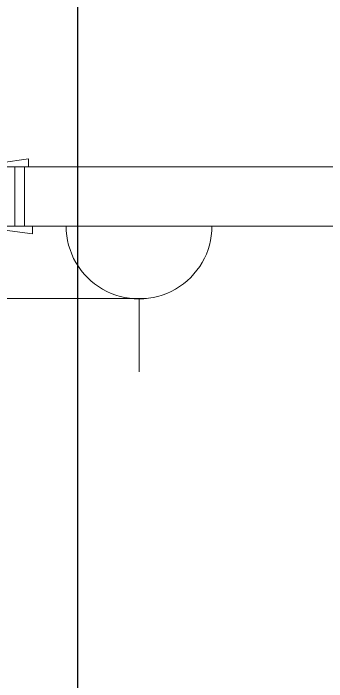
# Model space of a CAD drawing. Header units: metres. Extents: x 75097 to 220695, y -1557923 to -1361206.
# Drawn here: x 195150 to 195943, y -1466007 to -1464314 of the extents above; entities that cross this region are included whole.
import ezdxf

# ---------------------------------------------------------------- set-up
doc = ezdxf.new("R2010")
doc.units = ezdxf.units.M
doc.layers.get('0').update_dxf_attribs({"lineweight": 0})
doc.layers.add('A-100 - Copy$0$axes', color=8, linetype='Continuous')
doc.layers.add('A-100 - Copy$0$Walls', color=8, linetype='Continuous', lineweight=0)
doc.layers.add('A-100 - Copy$0$Wooden Joinery', color=8, linetype='Continuous', lineweight=0)
doc.layers.add('E-POWR', color=7, linetype='Continuous', lineweight=9, true_color=0x4e7e3e)

# ---------------------------------------------------------------- blocks, each defined once
blk = doc.blocks.new('NORMAL SOCKET')
at = {"layer": 'E-POWR'}
for p, q in [((0, 307.7), (0, 615.4)), ((-307.7, 0), (307.7, 0))]:
    blk.add_line(p, q, dxfattribs=at)
blk.add_ellipse((0, 0), major_axis=(32.8, 305.9), ratio=1, start_param=4.81904, end_param=7.960633, dxfattribs=at)
blk = doc.blocks.new('A-100 - Copy$0$A$C72370EFE')
at = {"layer": 'A-100 - Copy$0$Wooden Joinery'}
for p, q in [((-0.01, -0.03), (-0.01, -0.07)), ((0, -0.03), (-0.01, -0.03)), ((0.04, -0.03), (0.05, -0.03)), ((0.05, -0.03), (0.05, -0.07)), ((-0.01, -0.04), (-0.02, -0.04)), ((0.05, -0.04), (0.06, -0.04)), ((-0.01, -0.06), (-0.02, -0.06)), ((0.05, -0.06), (0.06, -0.06)), ((-0.05, -0.07), (-0.05, -0.16)), ((-0.03, -0.07), (-0.03, -0.16)), ((0, -0.07), (-0.01, -0.07)), ((0.04, -0.07), (0.05, -0.07)), ((0.07, -0.07), (0.07, -0.16)), ((0.09, -0.07), (0.09, -0.16)), ((-0.01, -0.17), (-0.02, -0.17)), ((-0.01, -0.17), (-0.01, -0.19)), ((0.05, -0.17), (0.06, -0.17)), ((0.05, -0.17), (0.05, -0.19)), ((-0.01, -0.19), (-0.02, -0.19)), ((0.05, -0.19), (0.06, -0.19))]:
    blk.add_line(p, q, dxfattribs=at)
for centre, radius, start, end in [((-0.02, -0.07), 0.03, 90, 180), ((0.06, -0.07), 0.03, 0, 90), ((-0.02, -0.07), 0.01, 90, 180), ((0.06, -0.07), 0.01, 0, 90), ((-0.02, -0.16), 0.03, 180, 270), ((-0.02, -0.16), 0.01, 180, 270), ((0.06, -0.16), 0.01, 270, 0), ((0.06, -0.16), 0.03, 270, 0)]:
    blk.add_arc(centre, radius, start, end, dxfattribs=at)
blk = doc.blocks.new('A-100 - Copy$0$DR1')
at = {"layer": 'A-100 - Copy$0$Wooden Joinery', "elevation": 0}
for points in [[(1743552.9, 41731.9), (1743562.9, 41731.9), (1743572.9, 41801.9), (1743552.9, 41801.9)], [(1743402.9, 41721.9), (1743392.9, 41721.9), (1743382.9, 41791.9), (1743402.9, 41791.9)], [(1743552.9, 41681.9), (1744331.9, 41681.9), (1744331.9, 41721.9), (1743552.9, 41721.9)], [(1743402.9, 40941.9), (1743392.9, 40941.9), (1743382.9, 40871.9), (1743402.9, 40871.9)], [(1743552.9, 40931.9), (1743562.9, 40931.9), (1743572.9, 40861.9), (1743552.9, 40861.9)]]:
    blk.add_lwpolyline(points, close=True, dxfattribs=at)
for points in [[(1743552.9, 41756.9), (1743402.9, 41756.9), (1743402.9, 41781.9), (1743552.9, 41781.9), (1743552.9, 41756.9)], [(1743552.9, 41756.9), (1743552.9, 41721.9), (1743512.9, 41721.9), (1743512.9, 41711.9), (1743402.9, 41711.9), (1743402.9, 41756.9), (1743552.9, 41756.9)], [(1743552.9, 40906.9), (1743552.9, 40941.9), (1743512.9, 40941.9), (1743512.9, 40951.9), (1743402.9, 40951.9), (1743402.9, 40906.9), (1743552.9, 40906.9)], [(1743552.9, 40906.9), (1743402.9, 40906.9), (1743402.9, 40881.9), (1743552.9, 40881.9), (1743552.9, 40906.9)]]:
    blk.add_lwpolyline(points, dxfattribs=at)
at = {"layer": 'A-100 - Copy$0$Wooden Joinery'}
blk.add_arc((1743552.9, 41721.9, 0), 780, 270, 357.0603, dxfattribs=at)
at = {"layer": 'A-100 - Copy$0$Wooden Joinery', "xscale": -999.9999999998856, "yscale": 999.9999999998856, "zscale": 999.9999999998854, "rotation": 270}
blk.add_blockref('A-100 - Copy$0$A$C72370EFE', (1744331.9, 41681.9, 0), dxfattribs=at)
blk = doc.blocks.new('A-100 - Copy')
at = {"layer": 'A-100 - Copy$0$axes'}
blk.add_line((195313.3, -1477297.4, 0), (195313.3, -1451192.7, 0), dxfattribs=at)
blk.add_line((195313.3, -1477297.4, 0), (195313.3, -1451192.7, 0), dxfattribs=at)
at = {"layer": 'A-100 - Copy$0$Walls'}
blk.add_line((195178.3, -1464702.7, 0), (195178.3, -1464852.7, 0), dxfattribs=at)
for points in [[(195178.3, -1464702.7, 0), (199963.3, -1464702.7, 0)], [(195178.3, -1464852.7, 0), (199763.3, -1464852.7, 0)]]:
    blk.add_polyline3d(points, dxfattribs=at)
at = {"layer": 'A-100 - Copy$0$Wooden Joinery', "xscale": -1.000000000000003, "rotation": 90}
blk.add_blockref('A-100 - Copy$0$DR1', (236060.2, 278700.2, 0), dxfattribs=at)

msp = doc.modelspace()

# ---------------------------------------------------------------- linework, layer by layer
at = {"layer": 'E-POWR', "const_width": 3, "elevation": 0}
msp.add_lwpolyline([(195487.6, -1465036.2), (194396.3, -1465036.2), (194396.3, -1469493.1), (197281, -1469493.1), (199578.7, -1469496.5), (199578.7, -1465036.2), (204978.7, -1465036.2), (204978.7, -1469559.1), (209423.4, -1469559.1), (209423.4, -1465157.9), (209423.4, -1465037.3), (206728.8, -1465037.3)], dxfattribs=at)

# ---------------------------------------------------------------- block references
at = {"layer": 'E-POWR', "color": 85, "xscale": -0.6, "yscale": 0.6, "zscale": 0.6, "rotation": 180}
msp.add_blockref('NORMAL SOCKET', (195467.9, -1464852.7, 0), dxfattribs=at)

# ---------------------------------------------------------------- next in the draw order: block references
msp.add_blockref('A-100 - Copy', (0, 0))

doc.saveas('drawing.dxf')
